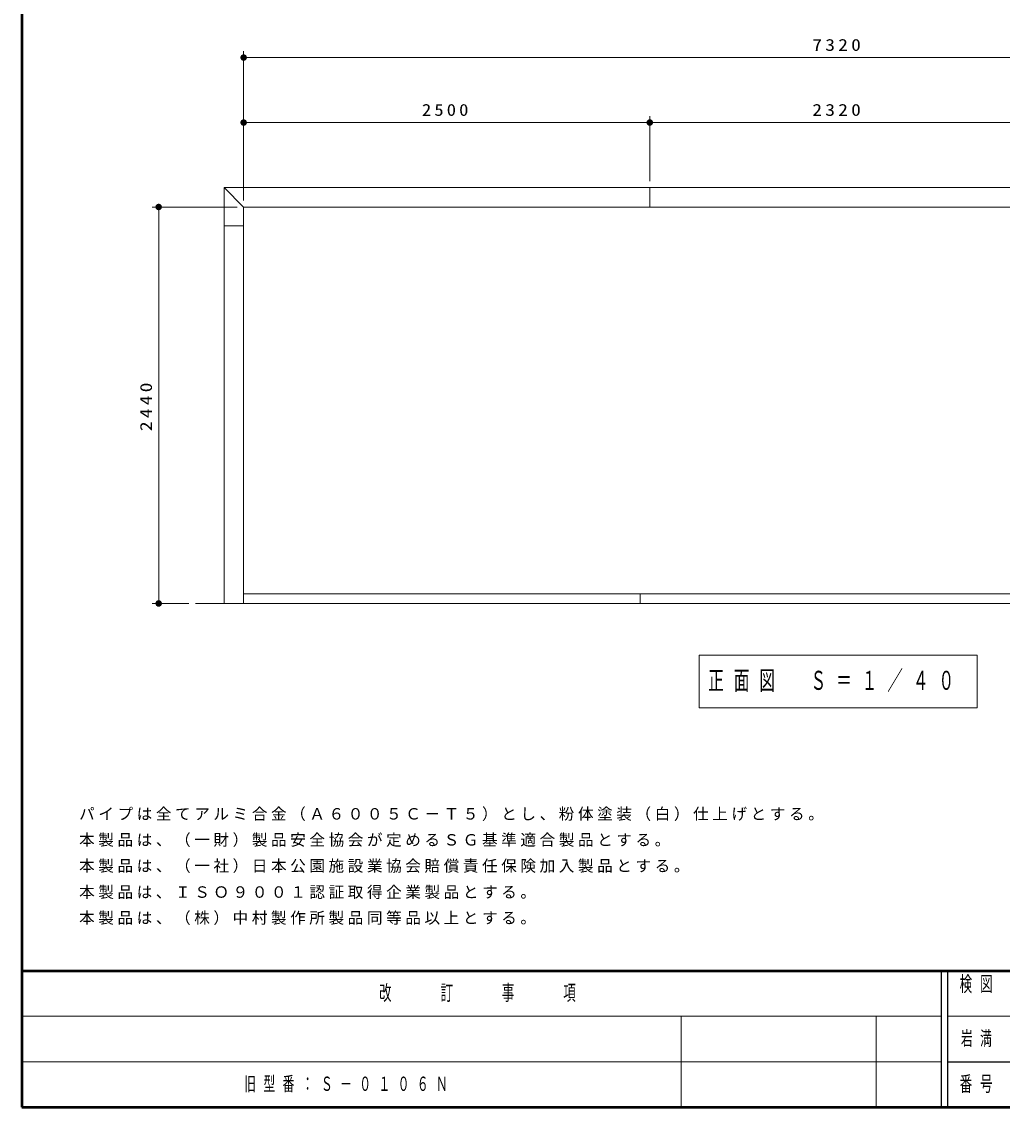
# Model space of a CAD drawing. Units: millimetres on the paper, scale 1:40. Extents: x -720 to 0, y 0 to 267.
# Drawn here: x -385 to -234.1, y 0 to 167 of the extents above; entities that cross this region are included whole.
import ezdxf

# ---------------------------------------------------------------- set-up
doc = ezdxf.new("R2010")
doc.units = ezdxf.units.MM
doc.layers.add('1_40', color=7, linetype='Continuous', lineweight=13)
doc.layers.add('NAKAMURA図枠', color=7, linetype='Continuous', lineweight=13)
doc.layers.add('CLASS1', color=7, linetype='Continuous')
doc.layers.add('図面情報', color=7, linetype='Continuous')
doc.styles.add('ＭＳ ゴシック', font='')
doc.styles.get('ＭＳ ゴシック').set_extended_font_data('MS Gothic')

# ---------------------------------------------------------------- blocks, each defined once
blk = doc.blocks.new('filled_dot')
at = {"color": 0, "linetype": 'Continuous', "lineweight": -2, "const_width": 1.25}
blk.add_lwpolyline([(-0.625, 0, 1), (0.625, 0, 1)], format="xyb", close=True, dxfattribs=at)

msp = doc.modelspace()

# ---------------------------------------------------------------- linework, layer by layer
at = {"layer": '1_40'}
for p, q in [((-350.841, 139.519), (-350.841, 162.519)), ((-350.841, 161.519), (-167.841, 161.519)), ((-350.841, 139.519), (-350.841, 152.519)), ((-288.341, 142.519), (-288.341, 152.519)), ((-350.841, 151.519), (-288.341, 151.519)), ((-288.341, 151.519), (-230.341, 151.519)), ((-353.841, 77.519), (-353.841, 141.519)), ((-353.841, 141.519), (-164.841, 141.519)), ((-350.841, 138.519), (-353.841, 141.519)), ((-288.341, 138.519), (-288.341, 141.519)), ((-351.841, 138.519), (-364.921, 138.519)), ((-363.921, 77.519), (-363.921, 138.519)), ((-350.841, 138.519), (-167.841, 138.519)), ((-350.841, 138.519), (-350.841, 77.519)), ((-350.841, 135.644), (-353.841, 135.644)), ((-167.841, 79.019), (-350.841, 79.019)), ((-289.841, 77.519), (-289.841, 79.019)), ((-359.257, 77.519), (-364.921, 77.519)), ((-154.158, 77.519), (-358.257, 77.519)), ((-353.841, 77.519), (-350.841, 77.519)), ((-167.841, 77.519), (-350.841, 77.519)), ((-280.741, 69.588), (-280.741, 61.454)), ((-237.941, 69.588), (-280.741, 69.588)), ((-237.941, 61.454), (-237.941, 69.588)), ((-280.741, 61.454), (-237.941, 61.454))]:
    msp.add_line(p, q, dxfattribs=at)
at = {"layer": 'NAKAMURA図枠', "lineweight": 50}
for p, q in [((-385, 267), (-385, 0)), ((-385, 21), (0, 21)), ((-385, 0), (0, 0))]:
    msp.add_line(p, q, dxfattribs=at)
at = {"layer": 'NAKAMURA図枠', "color": 211, "lineweight": 25}
for p, q in [((-243.5, 21), (-243.5, 0)), ((-242.5, 21), (-242.5, 0)), ((-242.5, 7), (0, 7))]:
    msp.add_line(p, q, dxfattribs=at)
at = {"layer": 'NAKAMURA図枠'}
for p, q in [((-385, 14), (-243.5, 14)), ((-283.5, 14), (-283.5, 0)), ((-253.5, 14), (-253.5, 0)), ((-242.5, 14), (-187.5, 14)), ((-385, 7), (-243.5, 7))]:
    msp.add_line(p, q, dxfattribs=at)

# ---------------------------------------------------------------- block references
at = {"layer": '1_40', "xscale": 0.4, "yscale": 0.4}
for p in [(-350.841, 161.519), (-350.841, 151.519), (-288.341, 151.519)]:
    msp.add_blockref('filled_dot', p, dxfattribs=at)
for p, rotation in [((-288.341, 151.519), 180), ((-363.921, 138.519), 270), ((-363.921, 77.519), 90)]:
    msp.add_blockref('filled_dot', p, dxfattribs=dict(at, rotation=rotation))

# ---------------------------------------------------------------- texts
at = {"layer": '1_40', "style": 'ＭＳ ゴシック'}
for s, insert, char_height, attachment_point in [('\\T1.33;\\W1.2;7320', (-259.341, 162.519), 1.833, 8), ('\\T1.33;\\W1.15;2500', (-319.591, 152.519), 1.833, 8), ('\\T1.33;\\W1.2;2320', (-259.341, 152.519), 1.833, 8), ('\\T1.64;\\W0.6;正面図\u3000Ｓ＝１／４０', (-279.341, 65.521), 2.933, 4)]:
    msp.add_mtext(s, dxfattribs=dict(at, insert=insert, char_height=char_height, attachment_point=attachment_point))
at = {"layer": '1_40', "insert": (-364.921, 108.019), "char_height": 1.833, "attachment_point": 8, "rotation": 90, "style": 'ＭＳ ゴシック'}
msp.add_mtext('\\T1.33;\\W1.2;2440', dxfattribs=at)
at = {"layer": 'CLASS1', "char_height": 1.76, "attachment_point": 7, "style": 'ＭＳ ゴシック'}
for s, insert in [('\\T1.23;パイプは全てアルミ合金（Ａ６００５Ｃ－Ｔ５）とし、粉体塗装（白）仕上げとする。', (-376.164, 44.041)), ('\\T1.23;本製品は、（一財）製品安全協会が定めるＳＧ基準適合製品とする。', (-376.164, 40.041)), ('\\T1.23;本製品は、（一社）日本公園施設業協会賠償責任保険加入製品とする。', (-376.164, 36.041)), ('\\T1.23;本製品は、ＩＳＯ９００１認証取得企業製品とする。', (-376.164, 32.041)), ('\\T1.23;本製品は、（株）中村製作所製品同等品以上とする。', (-376.164, 28.041))]:
    msp.add_mtext(s, dxfattribs=dict(at, insert=insert))
at = {"layer": 'NAKAMURA図枠', "color": 4, "char_height": 2.346, "style": 'ＭＳ ゴシック'}
for s, insert, attachment_point in [('\\T1.64;\\W0.6;検図', (-237.5, 20.167), 2), ('\\T1.64;\\W0.6;改\u3000\u3000訂\u3000\u3000事\u3000\u3000項', (-314.25, 17.5), 5), ('\\T1.64;\\W0.6;番号', (-237.5, 3.5), 5)]:
    msp.add_mtext(s, dxfattribs=dict(at, insert=insert, attachment_point=attachment_point))
at = {"layer": '図面情報', "char_height": 2.199, "style": 'ＭＳ ゴシック'}
for s, insert, attachment_point in [('\\T1.64;\\W0.6;岩満', (-237.5, 10.5), 5), ('\\T1.64;\\W0.6;旧型番：Ｓ－０１０６Ｎ', (-350.75, 3.5), 4)]:
    msp.add_mtext(s, dxfattribs=dict(at, insert=insert, attachment_point=attachment_point))

doc.saveas('drawing.dxf')
